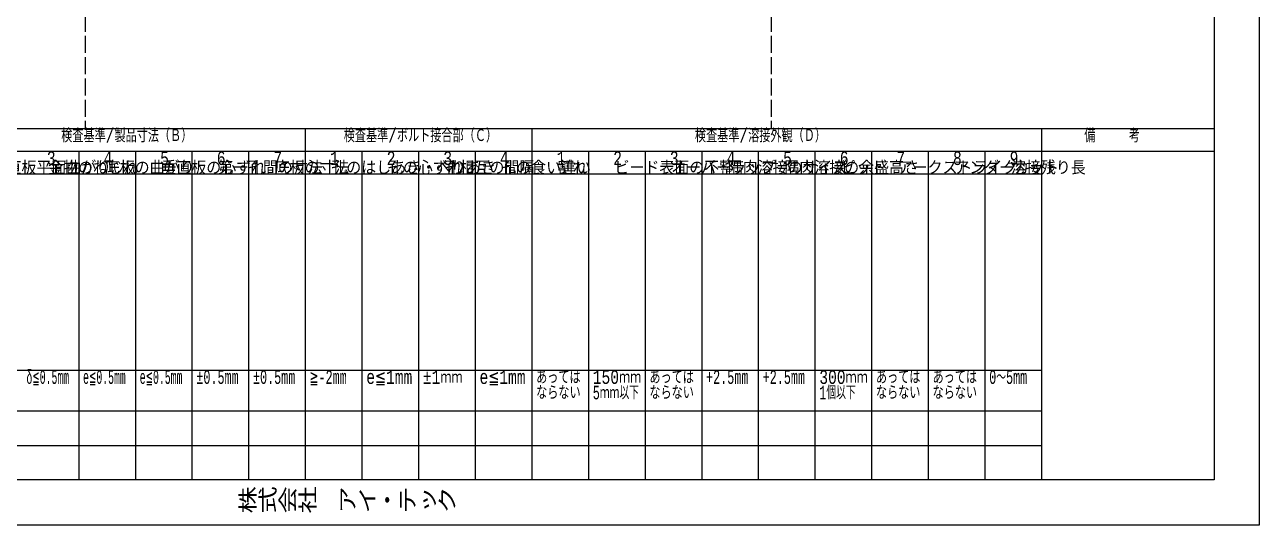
# Model space of a CAD drawing. Header units: millimetres. Extents: x 0 to 29624, y 0 to 14691.
# Drawn here: x 12373 to 14553, y 0 to 883 of the extents above; entities that cross this region are included whole.
import ezdxf
from ezdxf.enums import TextEntityAlignment as Align

# ---------------------------------------------------------------- set-up
doc = ezdxf.new("R2010")
doc.units = ezdxf.units.MM
doc.header["$LTSCALE"] = 5
doc.linetypes.add('DASHED', pattern=[7.5, 6, -1.5])
doc.layers.get('0').update_dxf_attribs({"color": 255})
for name, color, linetype in [('LAYER6', 7, 'Continuous'), ('寸法', 4, 'Continuous'), ('文字', 7, 'Continuous')]:
    doc.layers.add(name, color=color, linetype=linetype)
doc.styles.add('DLSTANDARD1', font='monotxt.shx', dxfattribs={"width": 0.6, "bigfont": 'extfont'})
doc.styles.get("Standard").update_dxf_attribs({"font": 'simplex.shx', "width": 0.7, "height": 2.5, "bigfont": '@extfont2.shx'})
doc.styles.add('TATEGAKI', font='txt', dxfattribs={"bigfont": 'bigfont.shx'})

msp = doc.modelspace()

# ---------------------------------------------------------------- linework, layer by layer
at = {"linetype": 'DASHED', "lineweight": -3}
for p, q in [((12480.082, 2176), (12480.082, 700)), ((13690.981, 2176), (13690.981, 700))]:
    msp.add_line(p, q, dxfattribs=at)
at = {"linetype": 'Continuous', "lineweight": -3}
for p, q in [((11269.183, 700), (14473.183, 700)), ((11269.183, 660), (14473.183, 660)), ((11269.183, 620), (14169.183, 620)), ((11269.183, 273.709), (14169.183, 273.709)), ((11269.183, 201.936), (14169.183, 201.936)), ((11269.183, 140.968), (14169.183, 140.968))]:
    msp.add_line(p, q, dxfattribs=at)
for points in [[(11189.183, 2376), (14553.183, 2376), (14553.183, 0), (11189.183, 0)], [(11269.183, 2296), (14473.183, 2296), (14473.183, 80), (11269.183, 80)]]:
    msp.add_lwpolyline(points, close=True, dxfattribs=at)
at = {"layer": '寸法', "linetype": 'Continuous'}
for p, q in [((12869.183, 80), (12869.183, 700)), ((13269.183, 80), (13269.183, 700)), ((14169.183, 80), (14169.183, 700)), ((12469.183, 80), (12469.183, 660)), ((12569.183, 80), (12569.183, 660)), ((12669.183, 80), (12669.183, 660)), ((12769.183, 80), (12769.183, 660)), ((12969.183, 80), (12969.183, 660)), ((13069.183, 80), (13069.183, 660)), ((13169.183, 80), (13169.183, 660)), ((13369.183, 80), (13369.183, 660)), ((13469.183, 80), (13469.183, 660)), ((13569.183, 80), (13569.183, 660)), ((13669.183, 80), (13669.183, 660)), ((13769.183, 80), (13769.183, 660)), ((13869.183, 80), (13869.183, 660)), ((13969.183, 80), (13969.183, 660)), ((14069.183, 80), (14069.183, 660))]:
    msp.add_line(p, q, dxfattribs=at)

# ---------------------------------------------------------------- texts
at = {"layer": 'LAYER6', "color": 0, "linetype": 'Continuous', "lineweight": -3, "width": 0.8}
msp.add_text('株式会社\u3000アイ・テック', height=40, dxfattribs=at).set_placement((12749.275, 22.755))
at = {"layer": '文字', "color": 0, "linetype": 'Continuous', "ltscale": 6, "style": 'DLSTANDARD1'}
for s, width, p in [('検査基準/製品寸法（Ｂ）', 0.74375, (12437.745, 668.574)), ('検査基準/ボルト接合部（Ｃ）', 0.74375, (12936.573, 668.574)), ('検査基準/溶接外観（Ｄ）', 0.74375, (13556.621, 668.574)), ('備\u3000\u3000\u3000考', 0.74375, (14244.198, 668.574)), ('3', 0.74375, (12412.39, 628.574)), ('4', 0.74375, (12512.39, 628.574)), ('5', 0.74375, (12612.39, 628.574)), ('6', 0.74375, (12712.39, 628.574)), ('7', 0.74375, (12812.39, 628.574)), ('1', 0.74375, (12912.39, 628.574)), ('2', 0.74375, (13012.39, 628.574)), ('3', 0.74375, (13112.39, 628.574)), ('4', 0.74375, (13212.39, 628.574)), ('1', 0.74375, (13312.39, 628.574)), ('2', 0.74375, (13412.39, 628.574)), ('3', 0.74375, (13512.39, 628.574)), ('4', 0.74375, (13612.39, 628.574)), ('5', 0.74375, (13712.39, 628.574)), ('6', 0.74375, (13812.39, 628.574)), ('7', 0.74375, (13912.39, 628.574)), ('8', 0.74375, (14012.39, 628.574)), ('δ≦0.5mm', 0.5, (12376.277, 242.284)), ('e≦0.5mm', 0.5, (12476.277, 242.284)), ('e≦0.5mm', 0.5, (12576.277, 242.284)), ('±0.5mm', 0.6, (12676.277, 242.284)), ('±0.5mm', 0.6, (12776.277, 242.284)), ('≧-2mm', 0.6, (12876.277, 242.284)), ('e≦1mm', 0.74375, (12976.277, 242.284)), ('±1ｍｍ', 0.74375, (13076.277, 242.284)), ('e≦1mm', 0.74375, (13176.277, 242.284)), ('あっては', 0.74375, (13276.277, 242.284)), ('150ｍｍ', 0.74375, (13376.277, 242.284)), ('あっては', 0.74375, (13476.277, 242.284)), ('+2.5mm', 0.6, (13576.277, 242.284)), ('+2.5mm', 0.6, (13676.277, 242.284)), ('300ｍｍ', 0.74375, (13776.277, 242.284)), ('あっては', 0.74375, (13876.277, 242.284)), ('あっては', 0.74375, (13976.277, 242.284)), ('ならない', 0.74375, (13276.277, 215.08)), ('5ｍｍ以下', 0.6, (13376.277, 215.08)), ('ならない', 0.74375, (13476.277, 215.08)), ('1個以下', 0.6, (13776.277, 215.08)), ('ならない', 0.74375, (13876.277, 215.08)), ('ならない', 0.74375, (13976.277, 215.08))]:
    msp.add_text(s, height=24, dxfattribs=dict(at, width=width)).set_placement(p, align=Align.BOTTOM_LEFT)
at = {"layer": '文字', "color": 1, "linetype": 'Continuous', "ltscale": 6, "style": 'DLSTANDARD1'}
for s, width, p in [('9', 0.74375, (14112.39, 628.574)), ('0～5mm', 0.6, (14076.277, 242.284))]:
    msp.add_text(s, height=24, dxfattribs=dict(at, width=width)).set_placement(p, align=Align.BOTTOM_LEFT)
at = {"layer": '文字', "color": 0, "linetype": 'Continuous', "ltscale": 6, "style": 'TATEGAKI'}
for s, p in [('垂直板平面曲がり', (12314.659, 611.673)), ('金物のねじれ', (12414.659, 611.673)), ('底板の曲がり', (12514.659, 611.673)), ('垂直板の心ずれ', (12614.659, 611.673)), ('第一孔間の寸法', (12714.659, 611.673)), ('底板の寸法', (12814.659, 611.673)), ('孔のはしあき・へりあき', (12914.659, 611.673)), ('孔の心ずれ', (13014.659, 611.673)), ('孔相互の間隔', (13114.659, 611.673)), ('孔の食い違い', (13214.659, 611.673)), ('割れ', (13314.659, 611.673)), ('ビード表面の不整', (13414.659, 611.673)), ('オーバーラップ', (13514.659, 611.673)), ('隅肉溶接のサイズ', (13614.659, 611.673)), ('隅肉溶接の余盛高さ', (13714.659, 611.673)), ('ピット', (13814.659, 611.673)), ('アークストライク', (13914.659, 611.673)), ('アンダーカット', (14014.659, 611.673))]:
    msp.add_text(s, height=24, dxfattribs=at).set_placement(p, align=Align.BOTTOM_LEFT)
at = {"layer": '文字', "color": 1, "linetype": 'Continuous', "ltscale": 6, "style": 'TATEGAKI'}
msp.add_text('溶接残り長', height=24, dxfattribs=at).set_placement((14114.659, 611.673), align=Align.BOTTOM_LEFT)

doc.saveas('drawing.dxf')
